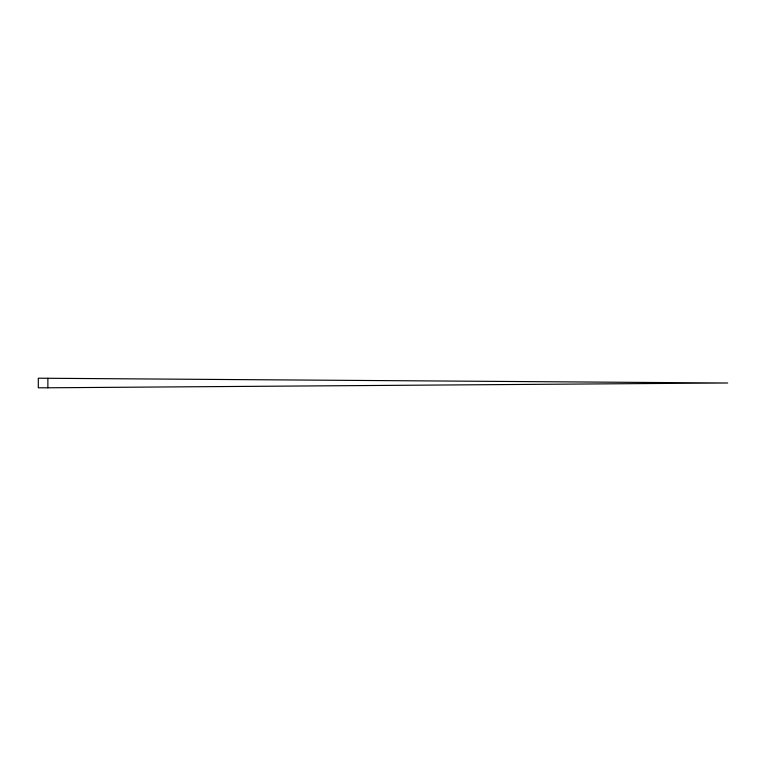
<?xml version="1.0" encoding="UTF-8"?>
<svg xmlns="http://www.w3.org/2000/svg" width="766" height="766" viewBox="0 0 766 766"><rect width="100%" height="100%" fill="white"/><g stroke="black" fill="none" stroke-linecap="round" stroke-linejoin="round"><path stroke-width="1.15" d="M47.875 387.788L727.7 383L38.3 378.213L38.3 387.788L47.875 387.788L47.875 378.213"/></g></svg>
